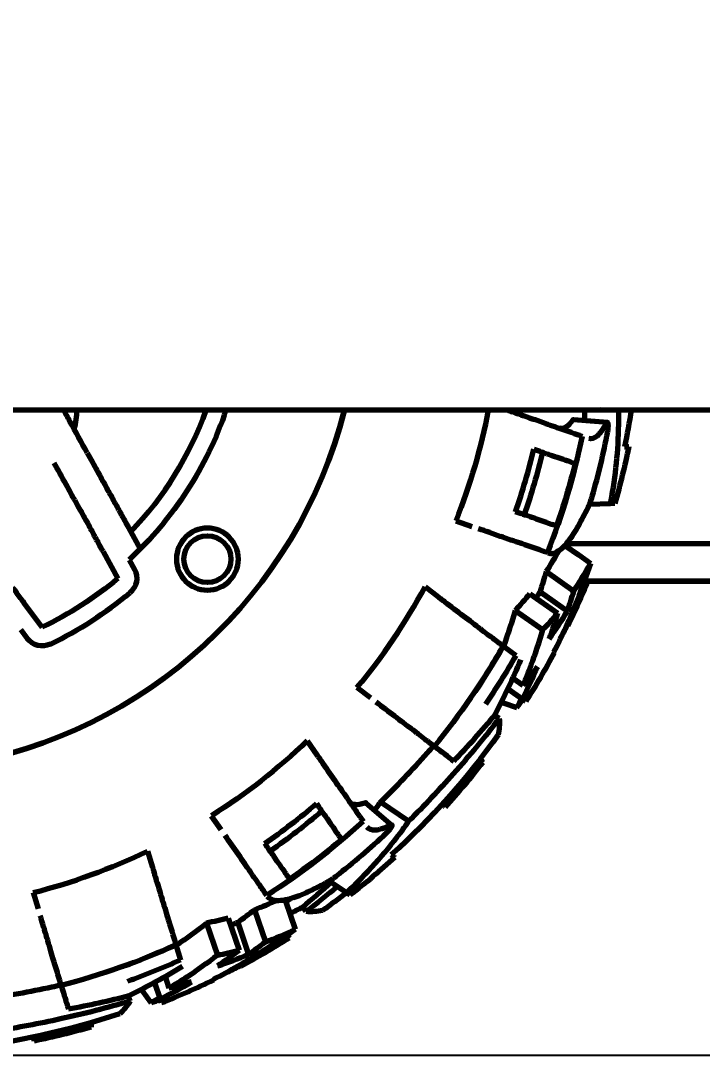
# Model space of a CAD drawing. Header units: millimetres. Extents: x 0 to 1189, y 0 to 841.
# Drawn here: x 582.8 to 619.1, y 264.3 to 319.4 of the extents above; entities that cross this region are included whole.
import ezdxf

# ---------------------------------------------------------------- set-up
doc = ezdxf.new("R2010")
doc.units = ezdxf.units.MM
doc.header["$LTSCALE"] = 0.75
doc.layers.add('FD_Dimensions', color=7, linetype='Continuous', lineweight=35)
doc.layers.add('Visible', color=7, linetype='Continuous', lineweight=70)
doc.styles.get("Standard").update_dxf_attribs({"font": 'arial.ttf'})
doc.dimstyles.new('Dim-ISO-25', dxfattribs={"dimtxt": 3.5, "dimasz": 3.5, "dimexe": 2.1, "dimexo": 2.1, "dimgap": 1.4, "dimtad": 1, "dimzin": 12, "dimdsep": 46, "dimtxsty": 'Standard', "dimcen": 0, "dimazin": 3, "dimtp": 0.1, "dimtm": 0.1, "dimtfac": 0.714286, "dimtmove": 0, "dimatfit": 3, "dimfxl": 1, "dimtzin": 12, "dimarcsym": 0})

# ---------------------------------------------------------------- blocks, each defined once
blk = doc.blocks.new('*D31')
at = {"layer": 'Defpoints', "color": 0, "transparency": 16777216}
for p in [(586.804795, 358.159183), (807.04622, 358.159183), (572.723978, 264.278999)]:
    blk.add_point(p, dxfattribs=at)
at = {"layer": 'FD_Dimensions', "color": 0, "lineweight": -2, "transparency": 16777216}
for p, q in [((588.904795, 358.159183), (809.14622, 358.159183)), ((807.04622, 267.778999), (807.04622, 354.659183)), ((574.823978, 264.278999), (809.14622, 264.278999))]:
    blk.add_line(p, q, dxfattribs=at)
at = {"layer": 'FD_Dimensions', "color": 0, "transparency": 16777216}
for points in [[(806.462887, 354.659183), (807.629554, 354.659183), (807.04622, 358.159183)], [(806.462887, 267.778999), (807.629554, 267.778999), (807.04622, 264.278999)]]:
    blk.add_solid(points, dxfattribs=at)
at = {"layer": 'FD_Dimensions', "color": 0, "transparency": 16777216, "insert": (803.858021, 311.219091), "char_height": 3.5, "attachment_point": 5, "rotation": 90}
blk.add_mtext('93.88', dxfattribs=at)

msp = doc.modelspace()

# ---------------------------------------------------------------- linework, layer by layer
at = {"layer": 'Visible', "extrusion": (0, 1, 0)}
for p, q in [((575.465, 298.663), (759.513, 298.663)), ((613.727, 298.663), (612.864, 298.636)), ((612.277, 298.157), (614.074, 298.01)), ((613.124, 293.641), (614.236, 293.677)), ((606.003, 292.758), (606.849, 292.463)), ((588.56, 292.399), (589.191, 291.257)), ((587.213, 291.115), (588.001, 289.688)), ((611.808, 291.449), (612.533, 290.938)), ((611.931, 291.548), (624.006, 291.548)), ((588.596, 290.679), (588.876, 290.172)), ((610.888, 291.058), (610.924, 291.046)), ((612.533, 290.938), (613.169, 290.49)), ((610.806, 290.053), (612.282, 289.013)), ((624.037, 289.548), (612.847, 289.548)), ((613.138, 289.547), (624.036, 289.547)), ((604.36, 289.239), (605.082, 288.692)), ((609.934, 288.871), (611.408, 287.832)), ((610.484, 288.982), (611.949, 287.95)), ((582.993, 288.393), (583.967, 287.087)), ((609.155, 287.982), (610.631, 286.943)), ((583.166, 286.489), (582.819, 286.953)), ((611.972, 287.169), (611.939, 287.181)), ((608.523, 286.082), (608.52, 286.084)), ((608.523, 286.082), (609.192, 285.574)), ((611.211, 285.752), (611.24, 285.732)), ((609.042, 284.376), (609.577, 283.999)), ((600.733, 283.868), (601.448, 283.326)), ((608.775, 283.799), (609.543, 283.258)), ((608.431, 283.094), (608.521, 283.063)), ((608.521, 283.063), (609.257, 282.812)), ((609.723, 283.131), (609.543, 283.258)), ((608.315, 282.227), (608.059, 282.4)), ((598.084, 281.03), (598.601, 280.286)), ((601.225, 277.722), (602.592, 276.547)), ((603.48, 276.746), (601.981, 277.764)), ((592.975, 277.042), (593.487, 276.306)), ((589.578, 275.161), (589.84, 274.294)), ((599.256, 273.571), (600.176, 272.946)), ((583.487, 272.948), (583.747, 272.089)), ((596.903, 272.57), (597.189, 271.731)), ((595.272, 272.031), (595.854, 270.321)), ((598.025, 271.937), (597.852, 272.193)), ((592.719, 271.325), (593.301, 269.617)), ((593.871, 271.587), (594.453, 269.88)), ((594.382, 271.353), (594.96, 269.658)), ((597.189, 271.731), (597.44, 270.995)), ((597.009, 270.688), (597.121, 270.529)), ((591.09, 270.16), (591.089, 270.163)), ((591.09, 270.16), (591.333, 269.356)), ((594.52, 269.012), (594.5, 269.041)), ((590.507, 268.474), (590.718, 267.855)), ((589.953, 268.164), (590.255, 267.276)), ((593.071, 268.313), (593.083, 268.28)), ((588.656, 267.163), (588.551, 267.454)), ((589.259, 267.796), (589.314, 267.719)), ((589.314, 267.719), (589.762, 267.083)), ((590.326, 267.067), (590.255, 267.276))]:
    msp.add_line(p, q, dxfattribs=at)
at = {"layer": 'Visible', "extrusion": (1e-16, 0, -1)}
msp.add_circle((-592.765, 290.716), 1.65, dxfattribs=at)
at = {"layer": 'Visible'}
msp.add_circle((592.765, 290.716), 1.25, dxfattribs=at)
at = {"layer": 'Visible', "extrusion": (1e-16, 0, -1)}
for centre, radius, start, end in [((-575.305, 304.947), 25.55, 194.2386, 33.3398), ((-575.305, 304.947), 19.5, 198.8003, 227.0305), ((-575.305, 304.947), 33.029, 190.9682, 201.6568), ((-575.305, 304.947), 40.53, 188.9198, 191.738), ((-575.305, 304.947), 38.198, 191.5928, 201.3217), ((-575.305, 304.947), 40.75, 191.6634, 196.0454), ((-575.305, 304.947), 36.332, 193.583, 199.0656), ((-575.305, 304.947), 38.155, 193.8513, 199.0712), ((-575.305, 304.947), 39, 199.9908, 200.3249), ((-588.001, 289.688), 1, 151.0991, 230.2385), ((-575.305, 304.947), 19.85, 230.2385, 244.1256), ((-575.305, 304.947), 40.75, 202.2037, 205.8659), ((-583.967, 287.087), 1, 244.1256, 323.265), ((-575.305, 304.947), 38.198, 209.5928, 219.3217), ((-575.305, 304.947), 39.034, 209.7563, 214.2365), ((-575.305, 304.947), 40.75, 208.1341, 212.3689), ((-575.305, 304.947), 40.53, 215.5959, 227.738), ((-575.305, 304.947), 33.029, 226.3964, 237.6568), ((-575.305, 304.947), 40.75, 217.9546, 222.3366), ((-575.305, 304.947), 36.332, 229.583, 235.0656), ((-575.305, 304.947), 38.198, 227.5928, 237.3217), ((-575.305, 304.947), 38.155, 229.8513, 235.0712), ((-575.305, 304.947), 40.75, 227.6634, 232.0454), ((-575.305, 304.947), 40.53, 232.1457, 234.4041), ((-575.305, 304.947), 39, 235.9908, 236.3249), ((-575.305, 304.947), 38.198, 245.5928, 255.3217), ((-575.305, 304.947), 40.75, 237.6311, 241.8659), ((-575.305, 304.947), 39.034, 245.7563, 250.2365), ((-575.305, 304.947), 40.75, 244.1341, 248.3689), ((-575.305, 304.947), 40.53, 251.5959, 263.738), ((-575.305, 304.947), 40.75, 253.9546, 258.3366)]:
    msp.add_arc(centre, radius, start, end, dxfattribs=at)
at = {"layer": 'Visible'}
for centre, radius, start, end in [((575.305, 304.947), 25.55, 146.6602, 345.7614), ((583.055, 298.524), 2.75, 341.4537, 2.8998), ((575.305, 304.947), 18.5, 316.3265, 340.142), ((575.305, 304.947), 39.494, 344.0021, 349.1412), ((575.305, 304.947), 35.842, 340.936, 346.4939), ((613.138, 290.047), 0.5, 267.3575, 270), ((575.305, 304.947), 20.85, 295.8744, 309.7615), ((575.305, 304.947), 33.029, 320.3432, 331.6036), ((575.305, 304.947), 38.201, 325.8277, 330.4065), ((575.305, 304.947), 35.842, 304.936, 310.4939), ((575.305, 304.947), 39.494, 308.0021, 313.1412), ((575.305, 304.947), 33.029, 284.3432, 295.6036), ((575.305, 304.947), 39.034, 303.6618, 304.1552), ((575.305, 304.947), 38.201, 289.8277, 294.4065)]:
    msp.add_arc(centre, radius, start, end, dxfattribs=at)
for centre, major_axis, ratio, start_param, end_param in [((570.585, 307.299), (-45.325, 3.712), 0.768445, 2.811499, 2.840964), ((570.354, 308.93), (-38.482, 27.129), 0.707105, 3.347881, 3.380548), ((571.96, 317.016), (-40.127, 28.286), 0.579244, 3.060617, 3.102012), ((569.127, 307.777), (-38.727, 27.302), 0.707105, 3.238675, 3.295086), ((575.642, 308.438), (-33.13, 25.129), 0.922984, 3.026359, 3.112925), ((572.869, 309.624), (-34.487, 29.645), 0.768445, 2.811499, 2.840964), ((573.64, 311.08), (-15.186, 44.566), 0.707105, 3.347881, 3.380548), ((579.693, 316.677), (-15.837, 46.47), 0.579244, 3.060617, 3.102012), ((571.971, 310.868), (-15.283, 44.851), 0.707105, 3.238675, 3.295086), ((577.63, 307.573), (-12.032, 39.803), 0.922984, 3.026359, 3.112925)]:
    msp.add_ellipse(centre, major_axis=major_axis, ratio=ratio, start_param=start_param, end_param=end_param, dxfattribs=at)
at = {"layer": 'Visible', "extrusion": (1e-16, 0, -1)}
for centre, major_axis, ratio, start_param, end_param in [((570.425, 308.884), (-36.981, 26.071), 0.707104, 2.892829, 2.926892), ((571.966, 316.959), (-38.621, 27.225), 0.579244, 3.181134, 3.224145), ((569.398, 307.786), (-38.556, 27.181), 0.707106, 2.902593, 2.944348), ((572.298, 312.547), (-38.407, 27.074), 0.707106, 3.159804, 3.197451), ((561.559, 311.994), (-46.354, 31.482), 0.196114, 2.99138, 3.060103), ((571.814, 304.61), (-25.129, 33.13), 0.922984, 3.05943, 3.112925), ((573.67, 311.001), (-14.595, 42.829), 0.707106, 2.892842, 2.926905), ((568.258, 318.693), (-31.482, 46.354), 0.196114, 3.223082, 3.291805), ((579.663, 316.628), (-15.244, 44.726), 0.579243, 3.181151, 3.224161), ((572.195, 310.716), (-15.216, 44.652), 0.707106, 2.902593, 2.944348), ((577.339, 312.863), (-15.158, 44.478), 0.707106, 3.159804, 3.197451), ((568.326, 318.728), (-18.997, 52.716), 0.196114, 2.99138, 3.060103)]:
    msp.add_ellipse(centre, major_axis=major_axis, ratio=ratio, start_param=start_param, end_param=end_param, dxfattribs=at)
at = {"layer": 'Visible'}
for points, knots in [([(586.364, 296.378), (586.058, 296.931), (585.744, 297.501), (585.318, 298.273), (585.205, 298.477), (585.102, 298.663)], [0.0001795, 0.0001795, 0.0001795, 0.0001795, 0.228271, 0.228271, 0.3177432, 0.3177432, 0.3177432, 0.3177432]), ([(608.723, 298.663), (608.822, 298.628), (608.928, 298.592), (609.016, 298.561), (609.017, 298.561), (609.018, 298.56)], [0.45452506, 0.45452506, 0.45452506, 0.45452506, 0.48438099, 0.48438099, 0.4848196, 0.4848196, 0.4848196, 0.4848196]), ([(609.018, 298.56), (609.411, 298.424), (609.822, 298.281), (610.6, 298.01), (610.966, 297.883), (611.578, 297.67), (611.881, 297.564), (612.371, 297.394), (612.567, 297.325), (612.724, 297.271)], [-0.8176817, -0.8176817, -0.8176817, -0.8176817, -0.683213, -0.683213, -0.5456153, -0.5456153, -0.4089137, -0.4089137, -0.2898807, -0.2898807, -0.2898807, -0.2898807]), ([(612.868, 298.109), (612.868, 298.224), (612.868, 298.34), (612.866, 298.516), (612.865, 298.576), (612.864, 298.636)], [17.2760773, 17.2760773, 17.2760773, 17.2760773, 17.32127312, 17.32127312, 17.3447499, 17.3447499, 17.3447499, 17.3447499]), ([(614.236, 293.677), (614.26, 293.798), (614.283, 293.919), (614.551, 295.391), (614.68, 296.778), (614.681, 298.329), (614.68, 298.496), (614.676, 298.663)], [-6.7908419, -6.7908419, -6.7908419, -6.7908419, -6.742069, -6.742069, -6.2007054, -6.2007054, -6.1353948, -6.1353948, -6.1353948, -6.1353948]), ([(612.216, 298.111), (612.097, 297.939), (611.976, 297.815), (611.74, 297.673), (611.626, 297.654), (611.517, 297.691), (611.515, 297.691), (611.514, 297.692)], [-0.2529301, -0.2529301, -0.2529301, -0.2529301, -0.1264637, -0.1264637, -0.0014004, -0.0014004, 0, 0, 0, 0]), ([(612.277, 298.157), (612.275, 298.157), (612.273, 298.157), (612.254, 298.155), (612.236, 298.139), (612.216, 298.111)], [0.08069478, 0.08069478, 0.08069478, 0.08069478, 0.08342407, 0.08342407, 0.10432825, 0.10432825, 0.10432825, 0.10432825]), ([(613.99, 297.921), (613.839, 297.626), (613.681, 297.407), (613.37, 297.142), (613.219, 297.099), (613.079, 297.148)], [-0.3219243, -0.3219243, -0.3219243, -0.3219243, -0.1609373, -0.1609373, 0, 0, 0, 0]), ([(614.092, 297.507), (614.098, 297.542), (614.104, 297.577), (614.116, 297.658), (614.12, 297.702), (614.127, 297.801), (614.127, 297.852), (614.12, 297.931), (614.114, 297.961), (614.095, 298.002), (614.082, 298.012), (614.052, 298.007), (614.033, 297.991), (614.006, 297.95), (613.998, 297.937), (613.99, 297.921)], [0.0011854, 0.0011854, 0.0011854, 0.0011854, 0.0118921, 0.0118921, 0.0261366, 0.0261366, 0.045713, 0.045713, 0.0638758, 0.0638758, 0.0833592, 0.0833592, 0.1044028, 0.1044028, 0.1129139, 0.1129139, 0.1129139, 0.1129139]), ([(610.155, 296.576), (610.442, 296.477), (610.709, 296.384), (611.246, 296.197), (611.549, 296.091), (612.019, 295.928), (612.201, 295.865), (612.35, 295.813)], [-0.6503544, -0.6503544, -0.6503544, -0.6503544, -0.5458766, -0.5458766, -0.409261, -0.409261, -0.2999653, -0.2999653, -0.2999653, -0.2999653]), ([(586.364, 296.377), (586.556, 296.029), (586.729, 295.716), (587.025, 295.179), (587.148, 294.958), (587.241, 294.788)], [-0.2881047, -0.2881047, -0.2881047, -0.2881047, -0.1440088, -0.1440088, -0.0000001, -0.0000001, -0.0000001, -0.0000001]), ([(585.703, 293.849), (585.58, 294.074), (585.422, 294.359), (585.012, 295.102), (584.784, 295.515), (584.609, 295.832)], [0.000128, 0.000128, 0.000128, 0.000128, 0.1731678, 0.1731678, 0.3834243, 0.3834243, 0.3834243, 0.3834243]), ([(587.241, 294.788), (587.389, 294.52), (587.516, 294.291), (587.756, 293.856), (587.874, 293.642), (588.003, 293.409), (588.036, 293.349), (588.052, 293.32)], [-8.561496, -8.561496, -8.561496, -8.561496, -8.3514854, -8.3514854, -8.0644363, -8.0644363, -7.8703579, -7.8703579, -7.8703579, -7.8703579]), ([(585.703, 293.849), (585.912, 293.473), (586.086, 293.156), (586.38, 292.624), (586.515, 292.38), (586.664, 292.11), (586.702, 292.041), (586.719, 292.009)], [-8.9311151, -8.9311151, -8.9311151, -8.9311151, -8.6641467, -8.6641467, -8.3525826, -8.3525826, -8.1341697, -8.1341697, -8.1341697, -8.1341697]), ([(613.033, 293.44), (613.053, 293.481), (613.074, 293.525), (613.131, 293.655), (613.167, 293.747), (613.22, 293.901), (613.239, 293.96), (613.257, 294.019), (613.261, 294.034), (613.265, 294.048), (613.269, 294.063)], [0.57737749, 0.57737749, 0.57737749, 0.57737749, 0.59475126, 0.59475126, 0.62625191, 0.62625191, 0.6448508, 0.6448508, 0.6448508, 0.64934479, 0.64934479, 0.64934479, 0.64934479]), ([(588.052, 293.32), (588.055, 293.314), (588.069, 293.29), (588.112, 293.21), (588.154, 293.135), (588.242, 292.976), (588.305, 292.862), (588.422, 292.65), (588.497, 292.515), (588.56, 292.399)], [-0.2991643, -0.2991643, -0.2991643, -0.2991643, -0.2671844, -0.2671844, -0.2297487, -0.2297487, -0.1911184, -0.1911184, -0.151607, -0.151607, -0.151607, -0.151607]), ([(611.366, 292.48), (611.217, 292.532), (611.034, 292.596), (610.564, 292.759), (610.263, 292.864), (609.728, 293.05), (609.464, 293.142), (609.181, 293.24)], [-4.069161, -4.069161, -4.069161, -4.069161, -3.9594341, -3.9594341, -3.8229021, -3.8229021, -3.7194059, -3.7194059, -3.7194059, -3.7194059]), ([(610.888, 291.058), (610.732, 291.113), (610.536, 291.181), (610.047, 291.351), (609.744, 291.456), (609.136, 291.668), (608.774, 291.794), (608.006, 292.061), (607.602, 292.201), (607.216, 292.336)], [-4.0816675, -4.0816675, -4.0816675, -4.0816675, -3.9618291, -3.9618291, -3.8252836, -3.8252836, -3.6886674, -3.6886674, -3.5563533, -3.5563533, -3.5563533, -3.5563533]), ([(610.924, 291.046), (610.965, 291.032), (611.007, 291.024), (611.251, 291.013), (611.482, 291.131), (611.976, 291.606), (612.232, 291.956), (612.502, 292.432), (612.521, 292.465), (612.539, 292.498)], [2.3628766, 2.3628766, 2.3628766, 2.3628766, 2.4067943, 2.4067943, 2.6057136, 2.6057136, 2.8021395, 2.8021395, 2.8164491, 2.8164491, 2.8164491, 2.8164491]), ([(587.213, 291.115), (587.152, 291.226), (587.08, 291.357), (586.967, 291.562), (586.906, 291.672), (586.82, 291.828), (586.779, 291.901), (586.736, 291.98), (586.722, 292.004), (586.719, 292.009)], [0.1496318, 0.1496318, 0.1496318, 0.1496318, 0.18774, 0.18774, 0.2254658, 0.2254658, 0.2626701, 0.2626701, 0.2949946, 0.2949946, 0.2949946, 0.2949946]), ([(613.169, 290.49), (612.95, 289.821), (612.712, 289.157), (612.079, 287.562), (611.661, 286.642), (611.211, 285.752)], [17.408031, 17.408031, 17.408031, 17.408031, 17.632683, 17.632683, 17.9554931, 17.9554931, 17.9554931, 17.9554931]), ([(582.382, 289.212), (582.385, 289.207), (582.402, 289.185), (582.456, 289.113), (582.506, 289.046), (582.612, 288.903), (582.687, 288.802), (582.827, 288.614), (582.917, 288.495), (582.993, 288.393)], [0.3038444, 0.3038444, 0.3038444, 0.3038444, 0.3361689, 0.3361689, 0.3733732, 0.3733732, 0.411099, 0.411099, 0.4492072, 0.4492072, 0.4492072, 0.4492072]), ([(605.082, 288.692), (605.182, 288.616), (605.299, 288.527), (605.392, 288.456), (605.394, 288.455), (605.395, 288.455)], [0.44681284, 0.44681284, 0.44681284, 0.44681284, 0.48438099, 0.48438099, 0.4848196, 0.4848196, 0.4848196, 0.4848196]), ([(605.395, 288.455), (605.726, 288.204), (606.072, 287.94), (606.729, 287.443), (607.037, 287.209), (607.554, 286.817), (607.81, 286.623), (608.223, 286.309), (608.388, 286.184), (608.52, 286.084)], [3.5813627, 3.5813627, 3.5813627, 3.5813627, 3.7158313, 3.7158313, 3.8534291, 3.8534291, 3.9901307, 3.9901307, 4.1091636, 4.1091636, 4.1091636, 4.1091636]), ([(609.577, 283.999), (609.728, 284.351), (609.874, 284.711), (610.239, 285.682), (610.446, 286.305), (610.631, 286.943)], [6.940353, 6.940353, 6.940353, 6.940353, 7.0935578, 7.0935578, 7.3468953, 7.3468953, 7.3468953, 7.3468953]), ([(604.855, 280.742), (604.723, 280.842), (604.557, 280.968), (604.145, 281.281), (603.89, 281.474), (603.377, 281.863), (603.071, 282.095), (602.424, 282.586), (602.083, 282.845), (601.757, 283.092)], [0.2897036, 0.2897036, 0.2897036, 0.2897036, 0.409542, 0.409542, 0.5460875, 0.5460875, 0.6827036, 0.6827036, 0.8150178, 0.8150178, 0.8150178, 0.8150178]), ([(608.315, 282.227), (607.553, 281.241), (606.733, 280.252), (605.1, 278.413), (604.303, 277.568), (603.48, 276.746)], [11.0190937, 11.0190937, 11.0190937, 11.0190937, 11.4175674, 11.4175674, 11.7676704, 11.7676704, 11.7676704, 11.7676704]), ([(601.981, 277.764), (602.848, 278.615), (603.685, 279.493), (604.598, 280.514), (604.71, 280.641), (604.821, 280.767)], [-11.8170159, -11.8170159, -11.8170159, -11.8170159, -11.4510759, -11.4510759, -11.3995009, -11.3995009, -11.3995009, -11.3995009]), ([(598.601, 280.286), (598.673, 280.183), (598.757, 280.062), (598.824, 279.966), (598.825, 279.965), (598.825, 279.964)], [0.44681284, 0.44681284, 0.44681284, 0.44681284, 0.48438099, 0.48438099, 0.4848196, 0.4848196, 0.4848196, 0.4848196]), ([(598.825, 279.964), (599.063, 279.622), (599.311, 279.265), (599.782, 278.589), (600.003, 278.271), (600.373, 277.739), (600.556, 277.475), (600.852, 277.049), (600.971, 276.879), (601.065, 276.743)], [-0.8176817, -0.8176817, -0.8176817, -0.8176817, -0.683213, -0.683213, -0.5456153, -0.5456153, -0.4089137, -0.4089137, -0.2898807, -0.2898807, -0.2898807, -0.2898807]), ([(598.579, 277.69), (598.753, 277.441), (598.914, 277.209), (599.239, 276.742), (599.422, 276.479), (599.706, 276.07), (599.816, 275.912), (599.906, 275.782)], [-0.6503544, -0.6503544, -0.6503544, -0.6503544, -0.5458766, -0.5458766, -0.409261, -0.409261, -0.2999653, -0.2999653, -0.2999653, -0.2999653]), ([(601.148, 277.72), (600.951, 277.652), (600.78, 277.622), (600.506, 277.646), (600.402, 277.698), (600.336, 277.792), (600.335, 277.793), (600.334, 277.794)], [-0.2529301, -0.2529301, -0.2529301, -0.2529301, -0.1264637, -0.1264637, -0.0014004, -0.0014004, 0, 0, 0, 0]), ([(601.225, 277.722), (601.223, 277.724), (601.222, 277.725), (601.205, 277.734), (601.181, 277.732), (601.148, 277.72)], [0.08069478, 0.08069478, 0.08069478, 0.08069478, 0.08342407, 0.08342407, 0.10432825, 0.10432825, 0.10432825, 0.10432825]), ([(601.674, 277.336), (601.743, 277.429), (601.811, 277.523), (601.912, 277.666), (601.947, 277.715), (601.981, 277.764)], [17.2760773, 17.2760773, 17.2760773, 17.2760773, 17.32127312, 17.32127312, 17.3447499, 17.3447499, 17.3447499, 17.3447499]), ([(600.176, 272.946), (600.267, 273.03), (600.357, 273.114), (601.439, 274.148), (602.358, 275.194), (603.277, 276.456), (603.38, 276.6), (603.48, 276.746)], [-6.7908419, -6.7908419, -6.7908419, -6.7908419, -6.742069, -6.742069, -6.2007054, -6.2007054, -6.1314654, -6.1314654, -6.1314654, -6.1314654]), ([(602.472, 276.524), (602.176, 276.375), (601.92, 276.29), (601.512, 276.259), (601.365, 276.313), (601.28, 276.434)], [-0.3219243, -0.3219243, -0.3219243, -0.3219243, -0.1609373, -0.1609373, 0, 0, 0, 0]), ([(602.311, 276.13), (602.337, 276.154), (602.362, 276.179), (602.419, 276.237), (602.449, 276.271), (602.512, 276.347), (602.542, 276.388), (602.583, 276.456), (602.596, 276.484), (602.605, 276.528), (602.6, 276.544), (602.573, 276.558), (602.548, 276.555), (602.502, 276.538), (602.488, 276.532), (602.472, 276.524)], [0.0011854, 0.0011854, 0.0011854, 0.0011854, 0.0118921, 0.0118921, 0.0261366, 0.0261366, 0.045713, 0.045713, 0.0638758, 0.0638758, 0.0833592, 0.0833592, 0.1044028, 0.1044028, 0.1129139, 0.1129139, 0.1129139, 0.1129139]), ([(595.929, 272.795), (595.834, 272.931), (595.716, 273.102), (595.42, 273.527), (595.237, 273.79), (594.87, 274.318), (594.651, 274.633), (594.186, 275.3), (593.942, 275.651), (593.709, 275.987)], [-4.0816675, -4.0816675, -4.0816675, -4.0816675, -3.9618291, -3.9618291, -3.8252836, -3.8252836, -3.6886674, -3.6886674, -3.5563533, -3.5563533, -3.5563533, -3.5563533]), ([(597.151, 273.665), (597.061, 273.795), (596.95, 273.953), (596.666, 274.362), (596.484, 274.624), (596.161, 275.089), (596.001, 275.318), (595.83, 275.564)], [-4.069161, -4.069161, -4.069161, -4.069161, -3.9594341, -3.9594341, -3.8229021, -3.8229021, -3.7194059, -3.7194059, -3.7194059, -3.7194059]), ([(589.84, 274.294), (589.877, 274.174), (589.919, 274.033), (589.953, 273.921), (589.953, 273.919), (589.954, 273.918)], [0.44681284, 0.44681284, 0.44681284, 0.44681284, 0.48438099, 0.48438099, 0.4848196, 0.4848196, 0.4848196, 0.4848196]), ([(589.954, 273.918), (590.074, 273.52), (590.2, 273.104), (590.438, 272.315), (590.55, 271.944), (590.738, 271.324), (590.831, 271.016), (590.981, 270.52), (591.041, 270.321), (591.089, 270.163)], [3.5813627, 3.5813627, 3.5813627, 3.5813627, 3.7158313, 3.7158313, 3.8534291, 3.8534291, 3.9901307, 3.9901307, 4.1091636, 4.1091636, 4.1091636, 4.1091636]), ([(599.064, 273.462), (599.104, 273.483), (599.147, 273.506), (599.27, 273.578), (599.353, 273.632), (599.486, 273.725), (599.536, 273.761), (599.585, 273.799), (599.597, 273.808), (599.609, 273.817), (599.621, 273.826)], [0.57737749, 0.57737749, 0.57737749, 0.57737749, 0.59475125, 0.59475125, 0.62625191, 0.62625191, 0.6448508, 0.6448508, 0.6448508, 0.64934479, 0.64934479, 0.64934479, 0.64934479]), ([(595.95, 272.764), (595.975, 272.729), (596.005, 272.697), (596.196, 272.546), (596.452, 272.505), (597.131, 272.6), (597.544, 272.731), (598.042, 272.958), (598.076, 272.974), (598.11, 272.99)], [2.3628766, 2.3628766, 2.3628766, 2.3628766, 2.4067943, 2.4067943, 2.6057136, 2.6057136, 2.8021395, 2.8021395, 2.8164491, 2.8164491, 2.8164491, 2.8164491]), ([(584.984, 267.996), (584.936, 268.154), (584.876, 268.353), (584.726, 268.849), (584.633, 269.155), (584.447, 269.772), (584.336, 270.139), (584.101, 270.917), (583.977, 271.326), (583.859, 271.717)], [0.2897036, 0.2897036, 0.2897036, 0.2897036, 0.409542, 0.409542, 0.5460875, 0.5460875, 0.6827036, 0.6827036, 0.8150178, 0.8150178, 0.8150178, 0.8150178]), ([(597.44, 270.995), (596.87, 270.583), (596.286, 270.185), (594.836, 269.267), (593.958, 268.769), (593.071, 268.313)], [17.408031, 17.408031, 17.408031, 17.408031, 17.632683, 17.632683, 17.9554931, 17.9554931, 17.9554931, 17.9554931]), ([(590.718, 267.855), (591.048, 268.051), (591.377, 268.256), (592.243, 268.828), (592.777, 269.21), (593.301, 269.617)], [6.940353, 6.940353, 6.940353, 6.940353, 7.0935578, 7.0935578, 7.3468953, 7.3468953, 7.3468953, 7.3468953]), ([(580.909, 267.276), (582.11, 267.454), (583.304, 267.672), (584.643, 267.962), (584.808, 267.999), (584.972, 268.036)], [-11.8170159, -11.8170159, -11.8170159, -11.8170159, -11.4510759, -11.4510759, -11.3995009, -11.3995009, -11.3995009, -11.3995009]), ([(588.656, 267.163), (587.46, 266.814), (586.216, 266.495), (583.813, 265.967), (582.671, 265.752), (581.523, 265.571)], [11.0190937, 11.0190937, 11.0190937, 11.0190937, 11.4175674, 11.4175674, 11.7676704, 11.7676704, 11.7676704, 11.7676704])]:
    msp.add_open_spline(points, degree=3, knots=knots, dxfattribs=at)
for points in [[(612.864, 298.636), (612.866, 298.645), (612.867, 298.654), (612.869, 298.663)], [(614.987, 296.702), (615.14, 296.707), (615.213, 296.709), (615.213, 296.709)], [(585.704, 293.849), (585.704, 293.849), (585.704, 293.848), (585.705, 293.848)], [(614.467, 293.684), (614.467, 293.684), (614.392, 293.682), (614.236, 293.677)], [(611.488, 291.173), (611.271, 290.782), (611.042, 290.408), (610.806, 290.053)], [(612.282, 289.013), (612.592, 289.473), (612.89, 289.968), (613.169, 290.49)], [(610.484, 288.982), (610.414, 288.866), (610.342, 288.75), (610.27, 288.634)], [(609.155, 287.982), (608.975, 287.328), (608.769, 286.688), (608.541, 286.068)], [(610.973, 286.475), (611.315, 286.953), (611.641, 287.445), (611.949, 287.95)], [(611.564, 286.472), (611.692, 286.707), (611.817, 286.944), (611.939, 287.181)], [(608.094, 282.443), (608.585, 283.373), (609.048, 284.351), (609.467, 285.365)], [(609.484, 283.299), (609.411, 283.137), (609.335, 282.975), (609.257, 282.812)], [(609.257, 282.812), (609.36, 282.955), (609.462, 283.099), (609.564, 283.243)], [(604.855, 280.742), (605.244, 280.447), (605.594, 280.182), (605.886, 279.96)], [(607.306, 280.076), (607.394, 279.946), (607.436, 279.884), (607.436, 279.884)], [(605.427, 277.503), (605.427, 277.503), (605.386, 277.564), (605.3, 277.69)], [(602.562, 274.952), (602.688, 274.866), (602.749, 274.825), (602.749, 274.825)], [(599.69, 273.276), (599.134, 272.812), (598.579, 272.365), (598.025, 271.937)], [(600.368, 272.816), (600.368, 272.816), (600.306, 272.858), (600.176, 272.946)], [(596.481, 272.535), (596.076, 272.347), (595.671, 272.179), (595.272, 272.031)], [(597.809, 272.158), (597.594, 272.045), (597.377, 271.933), (597.157, 271.822)], [(592.719, 271.325), (592.188, 270.902), (591.646, 270.506), (591.097, 270.138)], [(594.382, 271.353), (594.256, 271.3), (594.13, 271.248), (594.004, 271.198)], [(595.854, 270.321), (596.375, 270.511), (596.907, 270.737), (597.44, 270.995)], [(593.303, 269.038), (593.86, 269.223), (594.414, 269.43), (594.96, 269.658)], [(588.604, 267.468), (589.548, 267.931), (590.498, 268.451), (591.433, 269.025)], [(593.78, 268.688), (594.022, 268.803), (594.262, 268.921), (594.5, 269.041)], [(584.984, 267.996), (585.125, 267.528), (585.252, 267.108), (585.358, 266.757)], [(590.232, 267.344), (590.078, 267.255), (589.921, 267.168), (589.762, 267.083)], [(589.762, 267.083), (589.929, 267.138), (590.097, 267.194), (590.264, 267.251)], [(586.575, 266.016), (586.57, 265.86), (586.568, 265.785), (586.568, 265.785)], [(583.543, 265.039), (583.543, 265.039), (583.545, 265.112), (583.55, 265.265)]]:
    msp.add_open_spline(points, degree=3, dxfattribs=at)

# ---------------------------------------------------------------- dimensions: what is measured, and where the dimension line sits
at = {"layer": 'FD_Dimensions'}
dim = msp.add_linear_dim(base=(807.046, 358.159), p1=(572.724, 264.279), p2=(586.805, 358.159), angle=90, dimstyle='Dim-ISO-25', override={"dimlfac": 1, "dimclrd": 0, "dimclre": 0}, dxfattribs=at)
dim.commit()
dim.dimension.update_dxf_attribs({"geometry": '*D31', "text_midpoint": (803.858, 311.219)})

doc.saveas('drawing.dxf')
